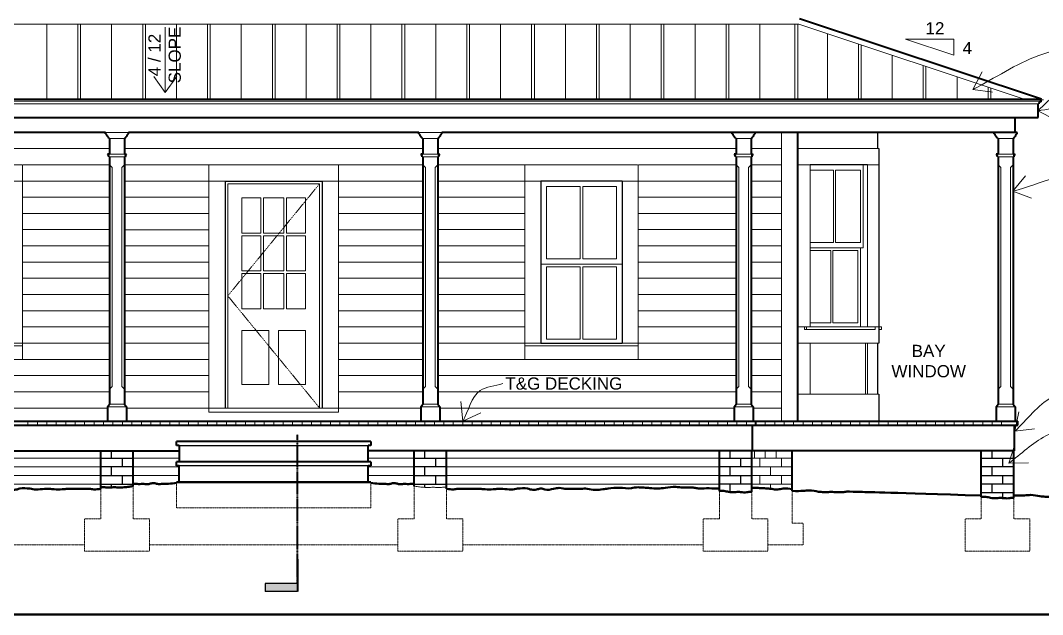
# Model space of a CAD drawing. Header units: inches. Extents: x -4969 to 16721, y 2489 to 24693.
# Drawn here: x 766.1 to 1144.6, y 5345.5 to 5565.4 of the extents above; entities that cross this region are included whole.
import ezdxf

# ---------------------------------------------------------------- set-up
doc = ezdxf.new("R2010")
doc.units = ezdxf.units.IN
doc.header["$MEASUREMENT"] = 0
doc.linetypes.add('CENTER', pattern=[2, 1.25, -0.25, 0.25, -0.25])
doc.linetypes.add('DASHED2', pattern=[0.375, 0.25, -0.125])
doc.layers.get('0').update_dxf_attribs({"lineweight": 5})
for name, color, linetype, lineweight in [('1', 1, 'Continuous', 9), ('2', 6, 'Continuous', 20), ('3', 3, 'Continuous', 30), ('4', 2, 'Continuous', 40), ('5', 4, 'Continuous', 50), ('A-DIMSx', 7, 'Continuous', 9), ('A-LINK', 7, 'Continuous', 40), ('A-TEXTx', 7, 'Continuous', 20)]:
    doc.layers.add(name, color=color, linetype=linetype, lineweight=lineweight)
doc.styles.get("Standard").update_dxf_attribs({"font": 'Arial.ttf'})
doc.dimstyles.get("Standard").update_dxf_attribs({"dimtxt": 3, "dimasz": 2, "dimexe": 0.03125, "dimexo": 0.0625, "dimgap": 0.03125, "dimtad": 0, "dimtoh": 1, "dimdec": 4, "dimlfac": 0.99985, "dimzin": 0, "dimdsep": 46, "dimlunit": 4, "dimtxsty": 'Standard', "dimblk": 'ARCHTICK', "dimblk1": 'ARCHTICK', "dimblk2": 'ARCHTICK', "dimcen": 0.09, "dimclrt": 256, "dimadec": 0, "dimazin": 0, "dimtfac": 1, "dimtdec": 4, "dimtofl": 0, "dimtmove": 0, "dimatfit": 3, "dimfxl": 1, "dimtolj": 1, "dimtzin": 0, "dimarcsym": 0})

# ---------------------------------------------------------------- blocks, each defined once
blk = doc.blocks.new('window elev 3060')
for p, q in [((767, 905.69), (767, 839.69)), ((808.74, 905.67), (767, 905.69)), ((809, 905.67), (809, 840.18)), ((775, 870.93), (775, 897.68)), ((787.5, 897.68), (775, 897.68)), ((787.5, 870.93), (787.5, 897.68)), ((801, 897.68), (788.5, 897.68)), ((788.5, 870.93), (788.5, 897.68)), ((801, 870.93), (801, 897.68)), ((775, 870.93), (787.5, 870.93)), ((788.5, 870.93), (801, 870.93)), ((803, 868.93), (773, 868.93)), ((775, 841.18), (775, 867.93)), ((787.5, 867.93), (775, 867.93)), ((787.5, 841.18), (787.5, 867.93)), ((788.5, 841.18), (788.5, 867.93)), ((801, 867.93), (788.5, 867.93)), ((801, 841.18), (801, 867.93)), ((775, 841.18), (787.5, 841.18)), ((788.5, 841.18), (801, 841.18)), ((809, 840.18), (809, 833.67)), ((767, 839.69), (767, 833.67)), ((767, 838.69), (809, 838.69)), ((809, 833.67), (767, 833.67))]:
    blk.add_line(p, q)
at = {"lineweight": 5, "ltscale": 0.1}
for p, q in [((773, 839.69), (767, 839.69)), ((803, 839.69), (809, 839.67))]:
    blk.add_line(p, q, dxfattribs=at)
at = {"layer": '1', "lineweight": 5, "ltscale": 0.1}
for p, q in [((773, 899.68), (767, 899.67)), ((803, 899.68), (809, 899.67))]:
    blk.add_line(p, q, dxfattribs=at)
at = {"layer": '3'}
for p, q in [((803, 899.68), (773, 899.68)), ((773, 899.68), (773, 839.69)), ((803, 899.68), (803, 839.69)), ((773, 839.69), (803, 839.69))]:
    blk.add_line(p, q, dxfattribs=at)
blk = doc.blocks.new('_ArchTick')
at = {"color": 0, "linetype": 'ByBlock', "lineweight": 0, "const_width": 0.15}
blk.add_lwpolyline([(-0.5, -0.5), (0.5, 0.5)], dxfattribs=at)
blk = doc.blocks.new('Section Tail 1a')
at = {"layer": 'A-LINK', "lineweight": 5, "ltscale": 0.1}
blk.add_hatch(color=152, dxfattribs=at).paths.add_polyline_path([(5.4248, 3.0938), (5.4248, 3.1563), (5.1748, 3.1563), (5.1748, 3.0938)])
at = {"layer": 'A-LINK', "color": 152, "linetype": 'Continuous', "lineweight": 30, "ltscale": 0.1}
for p, q in [((5.4248, 3.1563), (5.1748, 3.1563)), ((5.1748, 3.0938), (5.1748, 3.1563)), ((5.4248, 3.0938), (5.1748, 3.0938))]:
    blk.add_line(p, q, dxfattribs=at)
at = {"layer": 'A-LINK', "color": 152, "linetype": 'Continuous', "ltscale": 0.1}
blk.add_line((5.4248, 2.9063), (5.4248, 3.1563), dxfattribs=at)
blk = doc.blocks.new('Column 01 elev')
at = {"layer": '1', "ltscale": 0.25}
for p, q in [((2204.05, 5527.66), (2198.55, 5527.66)), ((2204.05, 5521.94), (2198.55, 5521.94)), ((2204.05, 5520.94), (2198.55, 5520.94)), ((2199.55, 5516.94), (2199.55, 5435.91)), ((2203.05, 5516.94), (2203.05, 5435.91)), ((2199.55, 5435.91), (2198.55, 5434.91)), ((2203.05, 5435.91), (2204.05, 5434.91)), ((2197.8, 5428.41), (2204.8, 5428.41)), ((2198.55, 5429.41), (2204.05, 5429.41))]:
    blk.add_line(p, q, dxfattribs=at)
at = {"layer": '1', "lineweight": 5, "ltscale": 0.25}
for p, q in [((2199.55, 5516.94), (2198.55, 5517.94)), ((2204.05, 5517.94), (2203.05, 5516.94))]:
    blk.add_line(p, q, dxfattribs=at)
at = {"layer": '3', "lineweight": 5, "ltscale": 0.1}
blk.add_line((2197.01, 5529.94), (2205.59, 5529.94), dxfattribs=at)
at = {"layer": '4'}
for p, q in [((2197.01, 5529.37), (2197.01, 5529.94)), ((2205.59, 5529.37), (2205.59, 5529.94)), ((2197.95, 5528.16), (2197.95, 5528.42)), ((2198.55, 5527.66), (2198.31, 5527.66)), ((2198.55, 5527.66), (2198.55, 5521.94)), ((2204.05, 5527.66), (2204.05, 5521.94)), ((2204.05, 5527.66), (2204.29, 5527.66)), ((2204.65, 5528.16), (2204.65, 5528.42)), ((2198.55, 5520.94), (2198.55, 5429.41)), ((2204.05, 5520.94), (2204.05, 5429.41)), ((2197.8, 5428.41), (2198.55, 5429.41)), ((2197.8, 5428.41), (2197.8, 5422.91)), ((2204.05, 5429.41), (2204.8, 5428.41)), ((2204.8, 5428.41), (2204.8, 5422.91))]:
    blk.add_line(p, q, dxfattribs=at)
at = {"layer": '4', "ltscale": 0.25}
for p, q in [((2198.55, 5521.94), (2197.8, 5521.94)), ((2204.05, 5521.94), (2204.8, 5521.94)), ((2198.3, 5520.94), (2198.55, 5520.94)), ((2204.3, 5520.94), (2204.05, 5520.94))]:
    blk.add_line(p, q, dxfattribs=at)
for centre, start, end in [((2198.41, 5521.93), 179.1702, 233.9599), ((2197.69, 5520.95), 359.1702, 53.9599), ((2204.91, 5520.95), 126.0401, 180.8298), ((2204.19, 5521.93), 306.0401, 0.8298)]:
    blk.add_arc(centre, 0.607, start, end, dxfattribs=at)
at = {"layer": '4'}
for points, knots in [([(2197.95, 5528.42), (2197.87, 5528.43), (2197.8, 5528.44), (2197.7, 5528.48), (2197.63, 5528.57), (2197.58, 5528.68), (2197.54, 5528.78), (2197.51, 5528.89), (2197.47, 5529), (2197.43, 5529.11), (2197.38, 5529.21), (2197.31, 5529.29), (2197.23, 5529.34), (2197.14, 5529.37), (2197.07, 5529.37), (2197.01, 5529.37)], [0.0155755, 0.0155755, 0.0155755, 0.0155755, 0.0913028, 0.1674337, 0.240804, 0.3221473, 0.4016041, 0.479934, 0.5587836, 0.63986, 0.7243935, 0.7885425, 0.8553172, 0.923465, 0.9867831, 0.9867831, 0.9867831, 0.9867831]), ([(2204.65, 5528.42), (2204.72, 5528.43), (2204.8, 5528.44), (2204.9, 5528.48), (2204.97, 5528.57), (2205.02, 5528.68), (2205.06, 5528.78), (2205.09, 5528.89), (2205.13, 5529), (2205.17, 5529.11), (2205.22, 5529.21), (2205.29, 5529.29), (2205.37, 5529.34), (2205.46, 5529.37), (2205.52, 5529.37), (2205.59, 5529.37)], [0.0155755, 0.0155755, 0.0155755, 0.0155755, 0.0913028, 0.1674337, 0.240804, 0.3221473, 0.4016041, 0.479934, 0.5587836, 0.63986, 0.7243935, 0.7885425, 0.8553172, 0.923465, 0.9867831, 0.9867831, 0.9867831, 0.9867831]), ([(2198.31, 5527.66), (2198.3, 5527.72), (2198.29, 5527.79), (2198.25, 5527.88), (2198.21, 5527.96), (2198.16, 5528.03), (2198.07, 5528.1), (2198, 5528.14), (2197.95, 5528.16)], [0.002479, 0.002479, 0.002479, 0.002479, 0.1892867, 0.3469333, 0.4813355, 0.6000559, 0.7825047, 0.9879342, 0.9879342, 0.9879342, 0.9879342]), ([(2204.29, 5527.66), (2204.3, 5527.72), (2204.31, 5527.79), (2204.35, 5527.88), (2204.39, 5527.96), (2204.44, 5528.03), (2204.53, 5528.1), (2204.6, 5528.14), (2204.65, 5528.16)], [0.002479, 0.002479, 0.002479, 0.002479, 0.1892867, 0.3469333, 0.4813355, 0.6000559, 0.7825047, 0.9879342, 0.9879342, 0.9879342, 0.9879342])]:
    blk.add_open_spline(points, degree=3, knots=knots, dxfattribs=at)

msp = doc.modelspace()

# ---------------------------------------------------------------- linework, layer by layer
msp.add_open_spline([(911.9138383, 5392.985623), (912.4766971, 5393.0329798), (913.4156132, 5392.6833998), (915.1202934, 5392.6478675), (916.5961445, 5392.5177494), (917.8238597, 5392.4489373), (918.9356256, 5392.7625182), (919.9228424, 5392.5113226), (920.9406452, 5392.4712307), (921.9660032, 5392.4638766), (922.9299971, 5392.7240674), (923.5548269, 5392.6612584), (923.9138383, 5392.6212904)], degree=3, knots=[0, 0, 0, 0, 1.6783925763, 3.483630322, 4.5769712725, 6.123192334, 7.1486998183, 7.9498657731, 9.1208240406, 10.2097191312, 11.0070223303, 12.0804037826, 12.0804037826, 12.0804037826, 12.0804037826])
at = {"layer": '1'}
for p, q in [((673.913839, 5534.4522897), (1142.9138383, 5534.4522897)), ((1053.9137864, 5517.9520197), (1083.9138383, 5517.9520197)), ((1058.5793145, 5511.9459593), (1053.9138374, 5511.9459593)), ((1079.7925179, 5511.9476749), (1083.9138383, 5511.9476749)), ((1067.1775874, 5509.9468171), (1058.5793145, 5509.9468171)), ((1067.1775874, 5483.1968171), (1067.1775874, 5509.9468171)), ((1077.1591891, 5509.9468171), (1067.9275874, 5509.9468171)), ((1067.9275874, 5483.1968171), (1067.9275874, 5509.9468171)), ((1077.1591891, 5483.1968171), (1077.1591891, 5509.9468171)), ((841.9143117, 5505.9312123), (835.9143117, 5505.9312123)), ((877.9133649, 5505.9312123), (883.9133649, 5505.9312123)), ((1058.5793145, 5483.1968171), (1067.1775874, 5483.1968171)), ((1066.1775874, 5480.1968171), (1058.5793145, 5480.1968171)), ((1066.1775874, 5453.4468171), (1066.1775874, 5480.1968171)), ((1076.1591891, 5480.1968171), (1066.9275874, 5480.1968171)), ((1066.9275874, 5453.4468171), (1066.9275874, 5480.1968171)), ((1067.9275874, 5483.1968171), (1077.1591891, 5483.1968171)), ((1076.1591891, 5453.4468171), (1076.1591891, 5480.1968171)), ((1058.5793145, 5453.4468171), (1066.1775874, 5453.4468171)), ((1066.9275874, 5453.4468171), (1076.1591891, 5453.4468171)), ((858.1638383, 5450.6816857), (848.1638383, 5450.6816857)), ((848.1638383, 5430.6816857), (848.1638383, 5450.6816857)), ((858.1638383, 5430.6816857), (858.1638383, 5450.6816857)), ((861.6638383, 5430.6816857), (861.6638383, 5450.6816857)), ((861.6638383, 5450.6816857), (871.6638383, 5450.6816857)), ((871.6638383, 5430.6816857), (871.6638383, 5450.6816857)), ((1056.4579941, 5451.9519804), (1053.9138373, 5451.9519826)), ((1058.5793145, 5451.9519785), (1056.4579941, 5451.9519804)), ((1056.4579941, 5451.9519804), (1056.4579941, 5450.9519826)), ((1056.4579941, 5450.9519826), (1082.6209451, 5450.9519826)), ((1057.1651009, 5451.9519798), (1057.1651009, 5450.951982)), ((1082.6209451, 5451.9519574), (1079.7925179, 5451.9519521)), ((1082.6209451, 5451.9519574), (1082.6209451, 5450.9519596)), ((1082.6209451, 5451.9519574), (1083.9138383, 5451.9519521)), ((1083.9138383, 5451.9519521), (1084.9138383, 5451.9519553)), ((1084.9138383, 5450.9519576), (1083.9138383, 5450.9519576)), ((1084.9138383, 5451.9519553), (1084.9138383, 5450.9519576)), ((1083.9138383, 5445.9416121), (1053.9138373, 5445.9416121)), ((1058.5793145, 5445.9416121), (1058.5793145, 5427.035623)), ((1079.0425179, 5445.9416121), (1079.0425179, 5427.035623)), ((1079.7925179, 5445.9416121), (1079.7925179, 5427.035623)), ((848.1638383, 5430.6816857), (858.1638383, 5430.6816857)), ((861.6638383, 5430.6816857), (871.6638383, 5430.6816857)), ((1083.9138383, 5427.035623), (1053.9138373, 5427.035623)), ((1053.9138383, 5415.535623), (1047.9138373, 5415.535623)), ((694.9138383, 5403.335623), (795.9138383, 5403.335623)), ((807.9138383, 5403.335623), (824.9138383, 5403.335623)), ((911.9138383, 5403.335623), (894.9138383, 5403.335623)), ((1024.9138383, 5403.335623), (923.9138383, 5403.335623)), ((694.9138383, 5400.135623), (795.9138383, 5400.135623)), ((694.9138383, 5396.935623), (795.9138383, 5396.935623)), ((807.9138383, 5400.135623), (824.9138383, 5400.135623)), ((807.9138383, 5396.935623), (824.9138383, 5396.935623)), ((911.9138383, 5400.135623), (894.9138383, 5400.135623)), ((911.9138383, 5396.935623), (894.9138383, 5396.935623)), ((1024.9138383, 5400.135623), (923.9138383, 5400.135623)), ((1024.9138383, 5396.935623), (923.9138383, 5396.935623)), ((694.9138383, 5393.735623), (795.9138383, 5393.735623)), ((1024.9138383, 5393.735623), (923.9138383, 5393.735623))]:
    msp.add_line(p, q, dxfattribs=at)
at = {"layer": '1', "linetype": 'DASHED2', "ltscale": 0.25}
for p, q in [((807.9138383, 5380.935623), (807.9138383, 5392.985623)), ((823.9138383, 5385.035623), (823.9138383, 5394.235623)), ((895.9138383, 5385.035623), (895.9138383, 5394.235623)), ((911.9138383, 5380.935623), (911.9138383, 5392.985623)), ((795.9138383, 5380.935623), (795.9138383, 5391.9973954)), ((923.9138383, 5380.935623), (923.9138383, 5391.9973954)), ((1024.9138383, 5380.935623), (1024.9138383, 5391.2221314)), ((1036.9138383, 5380.935623), (1036.9138383, 5390.8577988)), ((1051.9138383, 5379.335623), (1051.9138383, 5391.2561789)), ((1121.913839, 5380.935623), (1121.913839, 5389.0208203)), ((1133.913839, 5380.935623), (1133.913839, 5388.6564877)), ((895.9138383, 5385.035623), (823.9138383, 5385.035623)), ((789.9138383, 5368.935623), (789.9138383, 5380.935623)), ((795.9138383, 5380.935623), (789.9138383, 5380.935623)), ((813.9138383, 5380.935623), (807.9138383, 5380.935623)), ((813.9138383, 5380.935623), (813.9138383, 5368.935623)), ((905.9138383, 5368.935623), (905.9138383, 5380.935623)), ((911.9138383, 5380.935623), (905.9138383, 5380.935623)), ((929.9138383, 5380.935623), (923.9138383, 5380.935623)), ((929.9138383, 5380.935623), (929.9138383, 5368.935623)), ((1018.9138383, 5368.935623), (1018.9138383, 5380.935623)), ((1024.9138383, 5380.935623), (1018.9138383, 5380.935623)), ((1042.9138383, 5380.935623), (1036.9138383, 5380.935623)), ((1042.9138383, 5380.935623), (1042.9138383, 5368.935623)), ((1051.9138383, 5379.335623), (1055.9138383, 5379.335623)), ((1055.9138383, 5371.335623), (1055.9138383, 5379.335623)), ((1121.913839, 5380.935623), (1115.913839, 5380.935623)), ((1115.913839, 5368.935623), (1115.913839, 5380.935623)), ((1139.913839, 5380.935623), (1133.913839, 5380.935623)), ((1139.913839, 5380.935623), (1139.913839, 5368.935623)), ((700.9138383, 5371.335623), (789.9138383, 5371.335623)), ((905.9138383, 5371.335623), (813.9138383, 5371.335623)), ((929.9138383, 5371.335623), (1018.9138383, 5371.335623)), ((1042.9138383, 5371.335623), (1055.9138383, 5371.335623)), ((789.9138383, 5368.935623), (813.9138383, 5368.935623)), ((905.9138383, 5368.935623), (929.9138383, 5368.935623)), ((1018.9138383, 5368.935623), (1042.9138383, 5368.935623)), ((1115.913839, 5368.935623), (1139.913839, 5368.935623))]:
    msp.add_line(p, q, dxfattribs=at)
msp.add_lwpolyline([(876.9133649, 5504.9312123), (842.9143117, 5463.4364122), (876.9133649, 5421.9416121)], dxfattribs=at)
at = {"layer": '2'}
for p, q in [((762.5321811, 5563.9416121), (1054.2954962, 5563.9416121)), ((775.9138603, 5563.9416121), (775.9138603, 5536.1243628)), ((787.4138603, 5536.2022897), (787.4138603, 5563.9416121)), ((788.4138603, 5536.2022897), (788.4138603, 5563.9416121)), ((799.9138603, 5563.9416121), (799.9138603, 5536.1243628)), ((811.4138603, 5536.2022897), (811.4138603, 5563.9416121)), ((812.4138603, 5536.2022897), (812.4138603, 5563.9416121)), ((823.9138603, 5563.9416121), (823.9138603, 5536.1243628)), ((835.4138603, 5536.2022897), (835.4138603, 5563.9416121)), ((836.4138603, 5536.2022897), (836.4138603, 5563.9416121)), ((847.9138603, 5563.9416121), (847.9138603, 5536.1243628)), ((859.4138603, 5536.2022897), (859.4138603, 5563.9416121)), ((860.4138603, 5536.2022897), (860.4138603, 5563.9416121)), ((871.9138603, 5563.9416121), (871.9138603, 5536.1243628)), ((883.4138603, 5536.2022897), (883.4138603, 5563.9416121)), ((884.4138603, 5536.2022897), (884.4138603, 5563.9416121)), ((895.9138603, 5563.9416121), (895.9138603, 5536.1243628)), ((907.4138603, 5536.2022897), (907.4138603, 5563.9416121)), ((908.4138603, 5536.2022897), (908.4138603, 5563.9416121)), ((919.9138603, 5563.9416121), (919.9138603, 5536.1243628)), ((931.4138603, 5563.9416121), (931.4138603, 5536.1243628)), ((932.4138603, 5536.1243628), (932.4138603, 5563.9416121)), ((943.9138603, 5563.9416121), (943.9138603, 5536.1243628)), ((955.4138603, 5563.9416121), (955.4138603, 5536.1243628)), ((956.4138603, 5536.1243628), (956.4138603, 5563.9416121)), ((967.9138603, 5563.9416121), (967.9138603, 5536.1243628)), ((979.4138603, 5563.9416121), (979.4138603, 5536.1243628)), ((980.4138603, 5536.1243628), (980.4138603, 5563.9416121)), ((991.9138603, 5563.9416121), (991.9138603, 5536.1243628)), ((1003.4138603, 5563.9416121), (1003.4138603, 5536.1243628)), ((1004.4138603, 5536.1243628), (1004.4138603, 5563.9416121)), ((1015.9138603, 5563.9416121), (1015.9138603, 5536.1243628)), ((1027.4138603, 5563.9416121), (1027.4138603, 5536.1243628)), ((1028.4138603, 5536.1243628), (1028.4138603, 5563.9416121)), ((1039.9138603, 5563.9416121), (1039.9138603, 5536.1243628)), ((1052.9138375, 5536.1243628), (1052.9138375, 5563.9416121)), ((1053.9138375, 5536.1243628), (1053.9138375, 5563.9416121)), ((1137.8175682, 5536.2022897), (1054.2954962, 5563.9416121)), ((1064.913861, 5560.4150444), (1064.913861, 5536.1243628)), ((1076.413861, 5536.2022897), (1076.413861, 5556.5956682)), ((1077.413861, 5536.2022897), (1077.413861, 5556.2635486)), ((1088.913861, 5552.4441724), (1088.913861, 5536.1243628)), ((1100.413861, 5536.2022897), (1100.413861, 5548.6247963)), ((1101.413861, 5536.2022897), (1101.413861, 5548.2926766)), ((1112.913861, 5544.4733005), (1112.913861, 5536.1243628)), ((1124.413861, 5536.2022897), (1124.413861, 5540.6539244)), ((1125.413861, 5536.2022897), (1125.413861, 5540.3218047)), ((672.913839, 5535.4522897), (1143.9138383, 5535.4522897)), ((1144.9138382, 5535.9416121), (1144.0763519, 5535.9416121)), ((1047.9138373, 5417.035623), (1047.9138375, 5523.9416121)), ((799.1638383, 5517.9312045), (688.6638383, 5517.9312045)), ((804.6638383, 5517.9312045), (915.1638383, 5517.9312045)), ((1031.1638383, 5517.9207968), (920.6638383, 5517.9207968)), ((1001.9138383, 5517.9312045), (1001.9138383, 5517.9416121)), ((1047.9137653, 5517.9312045), (1036.6638383, 5517.9312045)), ((766.8747223, 5511.9416121), (799.1638383, 5511.9416121)), ((804.6638383, 5511.9312045), (835.9143117, 5511.9312123)), ((804.6638383, 5511.9312045), (835.9143117, 5511.9312123)), ((835.9143117, 5511.9312123), (883.9133649, 5511.9312123)), ((835.9143117, 5511.9312123), (835.9143117, 5420.4416121)), ((883.9133649, 5511.9312123), (883.9133649, 5420.4416121)), ((883.9133649, 5511.9312045), (915.1638383, 5511.9312123)), ((883.9133649, 5511.9312045), (915.1638383, 5511.9312123)), ((952.9529542, 5511.9416121), (920.6638383, 5511.9416121)), ((1031.1638383, 5511.9416121), (994.9529456, 5511.9416121)), ((1036.6638383, 5511.9312045), (1047.9137653, 5511.9312045)), ((1058.5793145, 5511.9459593), (1058.5793145, 5451.9519785)), ((1078.1591891, 5481.1968171), (1078.1591891, 5511.9470621)), ((1079.7925179, 5511.9476749), (1079.7925179, 5451.9519521)), ((766.8747223, 5505.9416121), (799.1638383, 5505.9416121)), ((804.6638383, 5505.9312045), (835.9143117, 5505.9312123)), ((842.9143117, 5504.9312123), (876.9133649, 5504.9312123)), ((842.9143117, 5504.9312123), (842.9143117, 5421.9416121)), ((876.9133649, 5504.9312123), (876.9133649, 5421.9416121)), ((883.9133649, 5505.9312045), (915.1638383, 5505.9312123)), ((952.9529542, 5505.9416121), (920.6638383, 5505.9416121)), ((1031.1638383, 5505.9416121), (994.9529456, 5505.9416121)), ((1036.6638383, 5505.9416121), (1047.9137653, 5505.9416121)), ((766.8747223, 5499.9416121), (799.1638383, 5499.9416121)), ((804.6638383, 5499.9312045), (835.9143117, 5499.9312123)), ((848.1638383, 5499.6816857), (855.1638383, 5499.6816857)), ((848.1638383, 5499.6816857), (848.1638383, 5486.6816857)), ((855.1638383, 5499.6816857), (855.1638383, 5486.6816857)), ((856.1638383, 5499.6816857), (856.1638383, 5486.6816857)), ((856.1638383, 5499.6816857), (863.6638383, 5499.6816857)), ((863.6638383, 5499.6816857), (863.6638383, 5486.6816857)), ((864.6638383, 5499.6816857), (871.6638383, 5499.6816857)), ((864.6638383, 5499.6816857), (864.6638383, 5486.6816857)), ((871.6638383, 5499.6816857), (871.6638383, 5486.6816857)), ((883.9133649, 5499.9312045), (915.1638383, 5499.9312123)), ((952.9529542, 5499.9416121), (920.6638383, 5499.9416121)), ((1031.1638383, 5499.9312044), (994.9529409, 5499.9312044)), ((1036.6638383, 5499.9312045), (1047.9137653, 5499.9312045)), ((766.8747223, 5493.9416121), (799.1638383, 5493.9416121)), ((804.6638383, 5493.9312045), (835.9143117, 5493.9312123)), ((883.9133649, 5493.9312045), (915.1638383, 5493.9312123)), ((952.9529542, 5493.9416121), (920.6638383, 5493.9416121)), ((1031.1638383, 5493.9416121), (994.9529363, 5493.9416121)), ((1036.6638383, 5493.9416121), (1047.9137653, 5493.9416121)), ((766.8747223, 5487.9416121), (799.1638383, 5487.9416121)), ((804.6638383, 5487.9312045), (835.9143117, 5487.9312123)), ((883.9133649, 5487.9312045), (915.1638383, 5487.9312123)), ((952.9529542, 5487.9416121), (920.6638383, 5487.9416121)), ((1031.1638383, 5487.9416121), (994.9529317, 5487.9416121)), ((1036.6638383, 5487.9416121), (1047.9137653, 5487.9416121)), ((848.1638383, 5486.6816857), (855.1638383, 5486.6816857)), ((848.1638383, 5485.6816857), (855.1638383, 5485.6816857)), ((848.1638383, 5485.6816857), (848.1638383, 5472.6816857)), ((855.1638383, 5485.6816857), (855.1638383, 5472.6816857)), ((856.1638383, 5486.6816857), (863.6638383, 5486.6816857)), ((856.1638383, 5485.6816857), (863.6638383, 5485.6816857)), ((856.1638383, 5485.6816857), (856.1638383, 5472.6816857)), ((863.6638383, 5485.6816857), (863.6638383, 5472.6816857)), ((864.6638383, 5486.6816857), (871.6638383, 5486.6816857)), ((864.6638383, 5485.6816857), (871.6638383, 5485.6816857)), ((864.6638383, 5485.6816857), (864.6638383, 5472.6816857)), ((871.6638383, 5485.6816857), (871.6638383, 5472.6816857)), ((766.8747223, 5481.9416121), (799.1638383, 5481.9416121)), ((804.6638458, 5481.9312045), (835.9143192, 5481.9312123)), ((883.9133724, 5481.9312045), (915.1638458, 5481.9312123)), ((952.9529542, 5481.9416121), (920.6638383, 5481.9416121)), ((1031.1638383, 5481.9416121), (994.952927, 5481.9416121)), ((1036.6638383, 5481.9416121), (1047.9137653, 5481.9416121)), ((1078.1591891, 5481.1968171), (1058.5793145, 5481.1968171)), ((1077.1591891, 5451.9519622), (1077.1591891, 5481.1968171)), ((766.8747223, 5475.9416121), (799.1638383, 5475.9416121)), ((804.6638383, 5475.9312045), (835.9143117, 5475.9312123)), ((848.1638383, 5472.6816857), (855.1638383, 5472.6816857)), ((856.1638383, 5472.6816857), (863.6638383, 5472.6816857)), ((864.6638383, 5472.6816857), (871.6638383, 5472.6816857)), ((883.9133649, 5475.9312045), (915.1638383, 5475.9312123)), ((952.9529542, 5475.9416121), (920.6638383, 5475.9416121)), ((1031.1638383, 5475.9312044), (994.9529224, 5475.9312044)), ((1036.6638383, 5475.9312045), (1047.9137653, 5475.9312045)), ((766.8747223, 5469.9416121), (799.1638383, 5469.9416121)), ((804.6638383, 5469.9312045), (835.9143117, 5469.9312123)), ((848.1638383, 5471.6816857), (855.1638383, 5471.6816857)), ((848.1638383, 5471.6816857), (848.1638383, 5458.6816857)), ((855.1638383, 5471.6816857), (855.1638383, 5458.6816857)), ((856.1638383, 5471.6816857), (863.6638383, 5471.6816857)), ((856.1638383, 5471.6816857), (856.1638383, 5458.6816857)), ((863.6638383, 5471.6816857), (863.6638383, 5458.6816857)), ((864.6638383, 5471.6816857), (871.6638383, 5471.6816857)), ((864.6638383, 5471.6816857), (864.6638383, 5458.6816857)), ((871.6638383, 5471.6816857), (871.6638383, 5458.6816857)), ((883.9133649, 5469.9312045), (915.1638383, 5469.9312123)), ((952.9529542, 5469.9416121), (920.6638383, 5469.9416121)), ((1031.1638383, 5469.9312044), (994.9529177, 5469.9312044)), ((1036.6638383, 5469.9312045), (1047.9137653, 5469.9312045)), ((766.8747223, 5463.9416121), (799.1638383, 5463.9416121)), ((804.6638383, 5463.9312045), (835.9143117, 5463.9312123)), ((883.9133649, 5463.9312045), (915.1638383, 5463.9312123)), ((952.9529542, 5463.9416121), (920.6638383, 5463.9416121)), ((1031.1638383, 5463.9312044), (994.9529131, 5463.9312044)), ((1036.6638383, 5463.9312045), (1047.9137653, 5463.9312045)), ((766.8747223, 5457.9416121), (799.1638383, 5457.9416121)), ((804.6638383, 5457.9312045), (835.9143117, 5457.9312123)), ((848.1638383, 5458.6816857), (855.1638383, 5458.6816857)), ((856.1638383, 5458.6816857), (863.6638383, 5458.6816857)), ((864.6638383, 5458.6816857), (871.6638383, 5458.6816857)), ((883.9133649, 5457.9312045), (915.1638383, 5457.9312123)), ((952.9529542, 5457.9416121), (920.6638383, 5457.9416121)), ((1031.1638383, 5457.9416121), (994.9529085, 5457.9416121)), ((1036.6638383, 5457.9416121), (1047.9137653, 5457.9416121)), ((766.8747223, 5451.9416121), (799.1638383, 5451.9416121)), ((804.6638383, 5451.9312045), (835.9143117, 5451.9312123)), ((883.9133649, 5451.9312045), (915.1638383, 5451.9312123)), ((952.9529542, 5451.9416121), (920.6638383, 5451.9416121)), ((1031.1638383, 5451.9416121), (994.9529038, 5451.9416121)), ((1036.6638383, 5451.9416121), (1047.9137653, 5451.9416121)), ((1058.5793145, 5451.9519785), (1079.7925179, 5451.9519521)), ((766.8747223, 5445.9416121), (799.1638383, 5445.9416121)), ((804.6638548, 5445.9312045), (835.9143282, 5445.9312123)), ((883.9133814, 5445.9312045), (915.1638548, 5445.9312123)), ((952.9529542, 5445.9416121), (920.6638383, 5445.9416121)), ((1031.1638383, 5445.9312044), (994.9528992, 5445.9312044)), ((1036.6638383, 5445.9312045), (1047.9137653, 5445.9312045)), ((766.8747223, 5439.9416121), (799.1638383, 5439.9416121)), ((804.6638563, 5439.9312045), (835.9143297, 5439.9312123)), ((883.9133829, 5439.9312045), (915.1638563, 5439.9312123)), ((952.9529542, 5439.9416121), (920.6638383, 5439.9416121)), ((1031.1638383, 5439.9312135), (994.9528946, 5439.9312135)), ((1036.6638383, 5439.9312135), (1047.9137653, 5439.9312135)), ((688.6638383, 5433.9416121), (799.1638383, 5433.9416121)), ((804.6638578, 5433.9312045), (835.9143312, 5433.9312123)), ((883.9133844, 5433.9312045), (915.1638578, 5433.9312123)), ((1031.1638383, 5433.9416121), (920.6638383, 5433.9416121)), ((1024.6633649, 5433.9416121), (1024.6633649, 5433.9468159)), ((1047.9137653, 5433.9416121), (1036.6638383, 5433.9416121)), ((688.6638383, 5427.9416121), (799.1638383, 5427.9416121)), ((804.6638578, 5427.9312045), (835.9143312, 5427.9312123)), ((883.9133844, 5427.9312045), (915.1638578, 5427.9312123)), ((1031.1638383, 5427.9416121), (920.6638383, 5427.9416121)), ((1036.6638383, 5427.9312045), (1047.9137653, 5427.9312045)), ((798.4138382, 5421.9416121), (689.4138384, 5421.9416121)), ((835.9143117, 5421.9416121), (805.4138382, 5421.9416121)), ((842.9143117, 5421.9416121), (835.9143117, 5421.9416121)), ((835.9143117, 5420.4416121), (883.9133649, 5420.4416121)), ((842.9143117, 5421.9416121), (876.9133649, 5421.9416121)), ((876.9133649, 5421.9416121), (883.9133649, 5421.9416121)), ((914.4138382, 5421.9416121), (883.9133649, 5421.9416121)), ((921.4138382, 5421.9416121), (1030.4138375, 5421.9416121)), ((1024.6633649, 5421.9312045), (1024.6633649, 5421.9416121)), ((1047.9137653, 5421.9416121), (1037.4138375, 5421.9416121)), ((768.9138383, 5415.535623), (768.9138383, 5417.035623)), ((772.4138383, 5415.535623), (772.4138383, 5417.035623)), ((775.9138383, 5415.535623), (775.9138383, 5417.035623)), ((779.4138383, 5415.535623), (779.4138383, 5417.035623)), ((782.9138383, 5415.535623), (782.9138383, 5417.035623)), ((786.4138383, 5415.535623), (786.4138383, 5417.035623)), ((789.9138383, 5415.535623), (789.9138383, 5417.035623)), ((793.4138383, 5415.535623), (793.4138383, 5417.035623)), ((796.9138383, 5415.535623), (796.9138383, 5417.035623)), ((800.4138383, 5415.535623), (800.4138383, 5417.035623)), ((803.9138383, 5415.535623), (803.9138383, 5417.035623)), ((807.4138383, 5415.535623), (807.4138383, 5417.035623)), ((810.9138383, 5415.535623), (810.9138383, 5417.035623)), ((814.4138383, 5415.535623), (814.4138383, 5417.035623)), ((817.9138383, 5415.535623), (817.9138383, 5417.035623)), ((821.4138383, 5415.535623), (821.4138383, 5417.035623)), ((824.9138383, 5415.535623), (824.9138383, 5417.035623)), ((828.4138383, 5415.535623), (828.4138383, 5417.035623)), ((831.9138383, 5415.535623), (831.9138383, 5417.035623)), ((835.4138383, 5415.535623), (835.4138383, 5417.035623)), ((838.9138383, 5415.535623), (838.9138383, 5417.035623)), ((842.4138383, 5415.535623), (842.4138383, 5417.035623)), ((845.9138383, 5415.535623), (845.9138383, 5417.035623)), ((849.4138383, 5415.535623), (849.4138383, 5417.035623)), ((852.9138383, 5415.535623), (852.9138383, 5417.035623)), ((856.4138383, 5415.535623), (856.4138383, 5417.035623)), ((859.9138383, 5415.535623), (859.9138383, 5417.035623)), ((863.4138383, 5415.535623), (863.4138383, 5417.035623)), ((866.9138383, 5415.535623), (866.9138383, 5417.035623)), ((870.4138383, 5415.535623), (870.4138383, 5417.035623)), ((873.9138383, 5415.535623), (873.9138383, 5417.035623)), ((877.4138383, 5415.535623), (877.4138383, 5417.035623)), ((880.9138383, 5415.535623), (880.9138383, 5417.035623)), ((884.4138383, 5415.535623), (884.4138383, 5417.035623)), ((887.9138383, 5415.535623), (887.9138383, 5417.035623)), ((891.4138383, 5415.535623), (891.4138383, 5417.035623)), ((894.9138383, 5415.535623), (894.9138383, 5417.035623)), ((898.4138383, 5415.535623), (898.4138383, 5417.035623)), ((901.9138383, 5415.535623), (901.9138383, 5417.035623)), ((905.4138383, 5415.535623), (905.4138383, 5417.035623)), ((908.9138383, 5415.535623), (908.9138383, 5417.035623)), ((912.4138383, 5415.535623), (912.4138383, 5417.035623)), ((915.9138383, 5415.535623), (915.9138383, 5417.035623)), ((919.4138383, 5415.535623), (919.4138383, 5417.035623)), ((922.9138383, 5415.535623), (922.9138383, 5417.035623)), ((926.4138383, 5415.535623), (926.4138383, 5417.035623)), ((929.9138383, 5415.535623), (929.9138383, 5417.035623)), ((933.4138383, 5415.535623), (933.4138383, 5417.035623)), ((936.9138383, 5415.535623), (936.9138383, 5417.035623)), ((940.4138383, 5415.535623), (940.4138383, 5417.035623)), ((943.9138383, 5415.535623), (943.9138383, 5417.035623)), ((947.4138383, 5415.535623), (947.4138383, 5417.035623)), ((950.9138383, 5415.535623), (950.9138383, 5417.035623)), ((954.4138383, 5415.535623), (954.4138383, 5417.035623)), ((957.9138383, 5415.535623), (957.9138383, 5417.035623)), ((961.4138383, 5415.535623), (961.4138383, 5417.035623)), ((964.9138383, 5415.535623), (964.9138383, 5417.035623)), ((968.4138383, 5415.535623), (968.4138383, 5417.035623)), ((971.9138383, 5415.535623), (971.9138383, 5417.035623)), ((975.4138383, 5415.535623), (975.4138383, 5417.035623)), ((978.9138383, 5415.535623), (978.9138383, 5417.035623)), ((982.4138383, 5415.535623), (982.4138383, 5417.035623)), ((985.9138383, 5415.535623), (985.9138383, 5417.035623)), ((989.4138383, 5415.535623), (989.4138383, 5417.035623)), ((992.9138383, 5415.535623), (992.9138383, 5417.035623)), ((996.4138383, 5415.535623), (996.4138383, 5417.035623)), ((999.9138383, 5415.535623), (999.9138383, 5417.035623)), ((1003.4138383, 5415.535623), (1003.4138383, 5417.035623)), ((1006.9138383, 5415.535623), (1006.9138383, 5417.035623)), ((1010.4138383, 5415.535623), (1010.4138383, 5417.035623)), ((1013.9138383, 5415.535623), (1013.9138383, 5417.035623)), ((1017.4138383, 5415.535623), (1017.4138383, 5417.035623)), ((1020.9138383, 5415.535623), (1020.9138383, 5417.035623)), ((1024.4138383, 5415.535623), (1024.4138383, 5417.035623)), ((1027.9138383, 5415.535623), (1027.9138383, 5417.035623)), ((1031.4138383, 5415.535623), (1031.4138383, 5417.035623)), ((1034.9138383, 5415.535623), (1034.9138383, 5417.035623)), ((1038.4138383, 5415.535623), (1038.4138383, 5417.035623)), ((1041.9138383, 5415.535623), (1041.9138383, 5417.035623)), ((1045.4138383, 5415.535623), (1045.4138383, 5417.035623)), ((1048.9138383, 5415.535623), (1048.9138383, 5417.035623)), ((1052.4138383, 5415.535623), (1052.4138383, 5417.035623)), ((1055.9138383, 5415.535623), (1055.9138383, 5417.035623)), ((1059.4138383, 5415.535623), (1059.4138383, 5417.035623)), ((1062.9138383, 5415.535623), (1062.9138383, 5417.035623)), ((1066.4138383, 5415.535623), (1066.4138383, 5417.035623)), ((1069.9138383, 5415.535623), (1069.9138383, 5417.035623)), ((1073.4138383, 5415.535623), (1073.4138383, 5417.035623)), ((1076.9138383, 5415.535623), (1076.9138383, 5417.035623)), ((1080.4138383, 5415.535623), (1080.4138383, 5417.035623)), ((1083.9138383, 5415.535623), (1083.9138383, 5417.035623)), ((1087.4138383, 5415.535623), (1087.4138383, 5417.035623)), ((1090.9138383, 5415.535623), (1090.9138383, 5417.035623)), ((1094.4138383, 5415.535623), (1094.4138383, 5417.035623)), ((1097.9138383, 5415.535623), (1097.9138383, 5417.035623)), ((1101.4138383, 5415.535623), (1101.4138383, 5417.035623)), ((1104.9138383, 5415.535623), (1104.9138383, 5417.035623)), ((1108.4138383, 5415.535623), (1108.4138383, 5417.035623)), ((1111.9138383, 5415.535623), (1111.9138383, 5417.035623)), ((1115.4138383, 5415.535623), (1115.4138383, 5417.035623)), ((1118.9138383, 5415.535623), (1118.9138383, 5417.035623)), ((1122.4138383, 5415.535623), (1122.4138383, 5417.035623)), ((1125.9138383, 5415.535623), (1125.9138383, 5417.035623)), ((1129.4138383, 5415.535623), (1129.4138383, 5417.035623)), ((1037.9138383, 5403.335623), (1037.9138383, 5406.035623)), ((1041.9138383, 5403.335623), (1041.9138383, 5406.035623)), ((1045.9138383, 5403.335623), (1045.9138383, 5406.035623)), ((1036.9138383, 5403.335623), (1051.9138383, 5403.335623)), ((1039.9138383, 5400.135623), (1039.9138383, 5403.335623)), ((1047.9138383, 5400.135623), (1047.9138383, 5403.335623)), ((1051.9138383, 5400.135623), (1036.9138383, 5400.135623)), ((1036.9138383, 5396.935623), (1051.9138383, 5396.935623)), ((1039.9138383, 5393.735623), (1039.9138383, 5396.935623)), ((1043.9138383, 5396.935623), (1043.9138383, 5400.135623)), ((1047.9138383, 5396.935623), (1047.9138383, 5393.735623)), ((1051.9138383, 5393.735623), (1036.9138383, 5393.735623)), ((1043.9138383, 5392.0508205), (1043.9138383, 5393.735623))]:
    msp.add_line(p, q, dxfattribs=at)
at = {"layer": '3'}
for p, q in [((1083.4138383, 5523.9416121), (1083.4138383, 5517.9520197)), ((1083.9138383, 5517.9520197), (1083.9138383, 5451.9519521)), ((1079.7925179, 5511.9471545), (1058.5793145, 5511.9459554)), ((841.9143117, 5505.9312123), (841.9143117, 5421.9416121)), ((841.9143117, 5505.9312123), (877.9133649, 5505.9312123)), ((877.9133649, 5505.9312123), (877.9133649, 5421.9416121)), ((1083.9138383, 5451.9519521), (1083.9138383, 5445.9416121)), ((1083.4138383, 5445.9416121), (1083.4138383, 5427.035623)), ((1083.9138383, 5427.035623), (1083.9138383, 5417.035623)), ((799.9138383, 5403.335623), (799.9138383, 5406.035623)), ((915.9138383, 5403.335623), (915.9138383, 5406.035623)), ((1028.9138383, 5403.335623), (1028.9138383, 5406.035623)), ((1053.9138383, 5406.035623), (1037.163836, 5406.035623)), ((1125.913839, 5403.335623), (1125.913839, 5406.035623)), ((795.9138383, 5403.335623), (807.9138383, 5403.335623)), ((803.9138383, 5400.135623), (803.9138383, 5403.335623)), ((911.9138383, 5403.335623), (923.9138383, 5403.335623)), ((919.9138383, 5400.135623), (919.9138383, 5403.335623)), ((1024.9138383, 5403.335623), (1036.9138383, 5403.335623)), ((1032.9138383, 5400.135623), (1032.9138383, 5403.335623)), ((1121.913839, 5403.335623), (1133.913839, 5403.335623)), ((1129.913839, 5400.135623), (1129.913839, 5403.335623)), ((807.9138383, 5400.135623), (795.9138383, 5400.135623)), ((795.9138383, 5396.935623), (807.9138383, 5396.935623)), ((799.9138383, 5396.935623), (799.9138383, 5400.135623)), ((803.9138383, 5393.735623), (803.9138383, 5396.935623)), ((923.9138383, 5400.135623), (911.9138383, 5400.135623)), ((911.9138383, 5396.935623), (923.9138383, 5396.935623)), ((915.9138383, 5396.935623), (915.9138383, 5400.135623)), ((919.9138383, 5393.735623), (919.9138383, 5396.935623)), ((1036.9138383, 5400.135623), (1024.9138383, 5400.135623)), ((1024.9138383, 5396.935623), (1036.9138383, 5396.935623)), ((1028.9138383, 5396.935623), (1028.9138383, 5400.135623)), ((1032.9138383, 5393.735623), (1032.9138383, 5396.935623)), ((1133.913839, 5400.135623), (1121.913839, 5400.135623)), ((1121.913839, 5396.935623), (1133.913839, 5396.935623)), ((1125.913839, 5396.935623), (1125.913839, 5400.135623)), ((1129.913839, 5393.735623), (1129.913839, 5396.935623)), ((795.9138383, 5393.735623), (807.9138383, 5393.735623)), ((799.9138383, 5392.5480417), (799.9138383, 5393.735623)), ((911.9138383, 5393.735623), (923.9138383, 5393.735623)), ((915.9138383, 5392.5773703), (915.9138383, 5393.735623)), ((1036.9138383, 5393.735623), (1024.9138383, 5393.735623)), ((1028.9138383, 5390.8187861), (1028.9138383, 5393.735623)), ((1133.913839, 5393.735623), (1121.913839, 5393.735623)), ((1125.913839, 5390.8187861), (1125.913839, 5393.735623)), ((1133.913839, 5390.535623), (1121.913839, 5390.535623)), ((1129.913839, 5388.583239), (1129.913839, 5390.535623))]:
    msp.add_line(p, q, dxfattribs=at)
at = {"layer": '3', "ltscale": 0.1}
for p, q in [((824.9138383, 5408.035623), (894.9138383, 5408.035623)), ((894.9138383, 5400.535623), (824.9138383, 5400.535623))]:
    msp.add_line(p, q, dxfattribs=at)
at = {"layer": '4'}
for p, q in [((1144.162928, 5536.2022897), (1054.6189302, 5565.9416121)), ((672.6647493, 5536.2022897), (1144.162928, 5536.2022897)), ((1142.9138383, 5529.4522897), (1142.9138383, 5534.4522897)), ((1143.1638383, 5534.4522897), (1142.9138383, 5534.4522897)), ((1143.9138383, 5535.4522897), (1144.162928, 5536.2022897)), ((1143.9138383, 5535.4522897), (1143.9138383, 5535.2022897)), ((682.413839, 5529.4522897), (1134.4138383, 5529.4522897)), ((1134.4138383, 5529.4522897), (1142.9138383, 5529.4522897)), ((1134.4138383, 5523.9416121), (1134.4138383, 5529.4522897)), ((797.6236287, 5523.9416121), (690.2040478, 5523.9416121)), ((913.6236287, 5523.9416121), (806.2040478, 5523.9416121)), ((1134.4138383, 5523.9416121), (922.2040478, 5523.9416121)), ((1053.9138373, 5417.035623), (1053.9138375, 5523.9416121)), ((1135.204048, 5523.9416121), (1134.4138383, 5523.9416121)), ((681.4138383, 5417.035623), (1135.413839, 5417.035623)), ((681.4138383, 5415.535623), (1135.413839, 5415.535623)), ((1037.163836, 5406.035623), (1037.163836, 5415.535623)), ((1038.4138383, 5415.535623), (1038.4138383, 5417.035623)), ((1134.1638368, 5406.035623), (1134.1638368, 5415.535623)), ((1135.413839, 5415.535623), (1135.413839, 5417.035623)), ((823.9138383, 5408.035623), (823.9138383, 5409.535623)), ((895.9138383, 5409.535623), (823.9138383, 5409.535623)), ((824.9138383, 5408.035623), (823.9138383, 5408.035623)), ((824.9138383, 5408.035623), (824.9138383, 5402.035623)), ((895.9138383, 5408.035623), (894.9138383, 5408.035623)), ((894.9138383, 5402.035623), (894.9138383, 5408.035623)), ((895.9138383, 5409.535623), (895.9138383, 5408.035623)), ((682.163839, 5406.035623), (824.9138383, 5406.035623)), ((795.9138383, 5391.9973954), (795.9138383, 5406.035623)), ((807.9138383, 5392.985623), (807.9138383, 5406.035623)), ((1134.1638368, 5406.035623), (894.9138383, 5406.035623)), ((911.9138383, 5392.985623), (911.9138383, 5406.035623)), ((923.9138383, 5392.0246828), (923.9138383, 5406.035623)), ((1024.9138383, 5391.2221314), (1024.9138383, 5406.035623)), ((1036.9138383, 5390.8577988), (1036.9138383, 5406.035623)), ((1051.9138383, 5391.2561789), (1051.9138383, 5406.035623)), ((1121.913839, 5389.0208203), (1121.913839, 5406.035623)), ((1133.913839, 5388.7056346), (1133.913839, 5406.035623)), ((823.9138383, 5400.535623), (823.9138383, 5402.035623)), ((895.9138383, 5402.035623), (823.9138383, 5402.035623)), ((824.9138383, 5400.535623), (823.9138383, 5400.535623)), ((824.9138383, 5394.535623), (824.9138383, 5400.535623)), ((895.9138383, 5400.535623), (894.9138383, 5400.535623)), ((894.9138383, 5394.535623), (894.9138383, 5400.535623)), ((895.9138383, 5402.035623), (895.9138383, 5400.535623))]:
    msp.add_line(p, q, dxfattribs=at)
msp.add_arc((1143.851541, 5534.514587), 0.6905186, 84.823843828, 185.1761549, dxfattribs=at)
at = {"layer": '5'}
for p, q in [((895.9138383, 5394.535623), (823.9138383, 5394.535623)), ((823.9138383, 5394.235623), (823.9138383, 5394.535623)), ((895.9138383, 5394.235623), (895.9138383, 5394.535623))]:
    msp.add_line(p, q, dxfattribs=at)
at = {"layer": '5', "ltscale": 0.1}
msp.add_line((535.4417835, 5345.5008975), (1185.7763051, 5345.5008975), dxfattribs=at)
at = {"layer": '5'}
for points, knots in [([(795.9138383, 5391.9973954), (795.0292685, 5391.8814556), (793.6097387, 5391.6953991), (791.8219076, 5392.0777246), (790.3399042, 5391.9568411), (789.0101305, 5392.0895214), (787.7710419, 5391.9516765), (786.5862832, 5391.9927552), (785.0525026, 5391.9590391), (783.3247158, 5392.050718), (781.1131928, 5391.7836314), (779.0145086, 5391.777772), (776.8544983, 5392.0754564), (774.6089731, 5392.0786546), (772.1946362, 5391.5965799), (769.1659457, 5392.2350581), (766.4208465, 5392.3948244), (764.0262939, 5391.5020367), (762.3319639, 5391.7285987), (760.9039823, 5392.3300169), (758.9807953, 5391.3476225), (756.6589307, 5392.0026949), (753.9485221, 5392.5457488), (751.8640376, 5391.8985756), (749.9549572, 5392.0701884), (748.2230156, 5392.0587107), (746.1765904, 5392.0291158), (743.6178818, 5392.1924707), (740.9477609, 5391.4174858), (738.3354928, 5391.8210163), (735.3733298, 5392.1776772), (731.8248558, 5392.6728652), (728.5332691, 5391.9732019), (725.9225851, 5392.62867), (724.3788408, 5392.5867062), (722.4609257, 5392.4462043), (720.3810318, 5392.3004203), (717.7140834, 5391.9888508), (714.5446484, 5392.4552476), (711.4430287, 5392.9078647), (708.3656852, 5392.3247633), (706.0642343, 5392.6616096), (704.1760025, 5392.443572), (702.5078091, 5392.1003169), (700.0146207, 5392.258112), (697.4135719, 5392.1924882), (695.5301615, 5392.1982923), (694.9138383, 5392.2001917)], [0, 0, 0, 0, 2.6529194352, 4.2573215922, 5.4164530631, 7.0911371631, 8.2475457001, 9.1424284325, 10.6434907949, 12.8516979582, 14.3147620561, 17.3168867809, 19.114976073, 20.8469711066, 24.0403607494, 26.363871891, 30.0742089263, 32.1103617678, 33.8516042112, 35.1119372476, 36.5297832171, 39.8619674173, 41.9746089412, 44.7750674343, 46.1707600226, 47.6978272911, 49.9710707726, 52.3164807139, 55.3425280243, 58.1293589993, 60.1299455118, 64.3241227489, 68.8188799914, 69.8888235483, 72.3460349694, 73.3979104104, 75.6651746964, 78.606541836, 81.3999059133, 85.2446410438, 87.9213730028, 90.6853426905, 92.1358705792, 93.6049452934, 95.7757124021, 99.5759981715, 101.4244930562, 101.4244930562, 101.4244930562, 101.4244930562]), ([(807.9138383, 5392.985623), (807.3509794, 5393.0329798), (806.4120633, 5392.6833998), (804.7073832, 5392.6478675), (803.231532, 5392.5177494), (802.0038169, 5392.4489373), (800.892051, 5392.7625182), (799.9048341, 5392.5113226), (798.8870314, 5392.4712307), (797.8616733, 5392.4638766), (796.8976795, 5392.7240674), (796.2728496, 5392.6612584), (795.9138383, 5392.6212904)], [0, 0, 0, 0, 1.6783925763, 3.483630322, 4.5769712725, 6.123192334, 7.1486998183, 7.9498657731, 9.1208240406, 10.2097191312, 11.0070223303, 12.0804037826, 12.0804037826, 12.0804037826, 12.0804037826]), ([(823.9138383, 5394.235623), (822.9449424, 5394.079178), (821.3045619, 5393.8143102), (819.2751537, 5394.0078151), (817.7986482, 5393.7130824), (816.5918652, 5393.8882398), (815.4963599, 5394.2372706), (814.4133251, 5394.0154179), (813.4157084, 5393.6566706), (812.3602262, 5393.7132039), (811.3900318, 5394.0112334), (810.4176737, 5393.6658458), (809.4044268, 5393.8286897), (808.5760034, 5393.8667066), (808.0958099, 5393.8635291), (807.9138383, 5393.862325)], [0, 0, 0, 0, 2.9323158392, 4.9645308026, 6.057871753, 7.4041715039, 8.5838365673, 9.4331112214, 10.6559290658, 11.7448241564, 12.5421273555, 13.6355212035, 14.6865432591, 15.5809055773, 16.126635363, 16.126635363, 16.126635363, 16.126635363]), ([(895.9138383, 5394.235623), (896.8827342, 5394.079178), (898.5231146, 5393.8143102), (900.5525228, 5394.0078151), (902.0290283, 5393.7130824), (903.2358113, 5393.8882398), (904.3313167, 5394.2372706), (905.4143515, 5394.0154179), (906.4119681, 5393.6566706), (907.4674503, 5393.7132039), (908.4376447, 5394.0112334), (909.4100028, 5393.6658458), (910.4232497, 5393.8286897), (911.2516731, 5393.8667066), (911.7318666, 5393.8635291), (911.9138383, 5393.862325)], [0, 0, 0, 0, 2.9323158392, 4.9645308026, 6.057871753, 7.4041715039, 8.5838365673, 9.4331112214, 10.6559290658, 11.7448241564, 12.5421273555, 13.6355212035, 14.6865432591, 15.5809055773, 16.126635363, 16.126635363, 16.126635363, 16.126635363]), ([(923.9138383, 5391.9973954), (924.7984081, 5391.8814556), (926.2179378, 5391.6953991), (928.005769, 5392.0777246), (929.4877723, 5391.9568411), (930.8175461, 5392.0895214), (932.0566346, 5391.9516765), (933.2413933, 5391.9927552), (934.7751739, 5391.9590391), (936.5029608, 5392.050718), (938.7144838, 5391.7836314), (940.8131679, 5391.777772), (942.9731783, 5392.0754564), (945.2187035, 5392.0786546), (947.6330404, 5391.5965799), (950.6617308, 5392.2350581), (953.40683, 5392.3948244), (955.8013827, 5391.5020367), (957.4957126, 5391.7285987), (958.9236942, 5392.3300169), (960.8468812, 5391.3476225), (963.1687458, 5392.0026949), (965.8791544, 5392.5457488), (967.9636389, 5391.8985756), (969.8727194, 5392.0701884), (971.6046609, 5392.0587107), (973.6510861, 5392.0291158), (976.2097947, 5392.1924707), (978.8799156, 5391.4174858), (981.4921838, 5391.8210163), (984.4543468, 5392.1776772), (988.0028207, 5392.6728652), (991.2944074, 5391.9732019), (993.9050914, 5392.62867), (995.4488358, 5392.5867062), (997.3667508, 5392.4462043), (999.4466447, 5392.3004203), (1002.1135931, 5391.9888508), (1005.2830282, 5392.4552476), (1008.3846479, 5392.9078647), (1011.4619913, 5392.3247633), (1013.7634422, 5392.6616096), (1015.651674, 5392.443572), (1017.3198674, 5392.1003169), (1019.8130558, 5392.258112), (1022.4141046, 5392.1924882), (1024.2975151, 5392.1982923), (1024.9138383, 5392.2001917)], [0, 0, 0, 0, 2.6529194352, 4.2573215922, 5.4164530631, 7.0911371631, 8.2475457001, 9.1424284325, 10.6434907949, 12.8516979582, 14.3147620561, 17.3168867809, 19.114976073, 20.8469711066, 24.0403607494, 26.363871891, 30.0742089263, 32.1103617678, 33.8516042112, 35.1119372476, 36.5297832171, 39.8619674173, 41.9746089412, 44.7750674343, 46.1707600226, 47.6978272911, 49.9710707726, 52.3164807139, 55.3425280243, 58.1293589993, 60.1299455118, 64.3241227489, 68.8188799914, 69.8888235483, 72.3460349694, 73.3979104104, 75.6651746964, 78.606541836, 81.3999059133, 85.2446410438, 87.9213730028, 90.6853426905, 92.1358705792, 93.6049452934, 95.7757124021, 99.5759981715, 101.4244930562, 101.4244930562, 101.4244930562, 101.4244930562]), ([(1024.9138383, 5391.2221314), (1025.4766971, 5391.2694882), (1026.644953, 5391.3677808), (1028.1202934, 5390.8843759), (1029.5961445, 5390.7542578), (1030.8238597, 5390.6854457), (1031.9356256, 5390.9990266), (1032.9228424, 5390.747831), (1033.9406452, 5390.7077391), (1034.9660032, 5390.700385), (1035.9299971, 5390.9605758), (1036.5548269, 5390.8977669), (1036.9138383, 5390.8577988)], [0, 0, 0, 0, 1.6783925763, 3.483630322, 4.5769712725, 6.123192334, 7.1486998183, 7.9498657731, 9.1208240406, 10.2097191312, 11.0070223303, 12.0804037826, 12.0804037826, 12.0804037826, 12.0804037826]), ([(1036.9138383, 5392.3122043), (1037.4766971, 5392.3595611), (1038.644953, 5392.4578537), (1039.9063278, 5392.253044), (1041.0887031, 5392.3121628), (1042.2001359, 5392.1466302), (1043.9356256, 5392.0890994), (1044.9228424, 5391.8379038), (1045.9406452, 5391.797812), (1046.9660032, 5391.7904579), (1047.9299971, 5392.0506487), (1049.4190473, 5392.2817489), (1051.9138383, 5391.9478717)], [0, 0, 0, 0, 1.6783925763, 3.483630322, 4.5769712725, 6.123192334, 7.1486998183, 7.9498657731, 9.1208240406, 10.2097191312, 11.0070223303, 12.0804037826, 12.0804037826, 12.0804037826, 12.0804037826]), ([(1051.9138383, 5391.2561789), (1055.3955936, 5391.1086676), (1058.4697693, 5391.758974), (1061.1744527, 5390.9184234), (1063.9628967, 5390.7883053), (1065.1906119, 5390.7194932), (1066.3023778, 5391.0330741), (1067.2895946, 5390.7818785), (1070.7726496, 5390.7417866), (1071.9845843, 5391.0316516), (1072.9466166, 5390.9990809), (1088.3661747, 5390.5970395), (1121.913839, 5389.558685)], [0, 0, 0, 0, 1.6783925763, 3.483630322, 4.5769712725, 6.123192334, 7.1486998183, 7.9498657731, 9.1208240406, 10.2097191312, 11.0070223303, 11.7241145483, 11.7241145483, 11.7241145483, 11.7241145483]), ([(1121.913839, 5389.0208203), (1122.4766978, 5389.0681771), (1123.6449538, 5389.1664697), (1125.1202941, 5388.6830648), (1126.5961453, 5388.5529467), (1127.8238604, 5388.4841346), (1128.9356263, 5388.7977155), (1129.9228431, 5388.5465199), (1130.9406459, 5388.506428), (1131.966004, 5388.4990739), (1132.9299978, 5388.7592647), (1133.5548276, 5388.6964557), (1133.913839, 5388.6564877)], [0, 0, 0, 0, 1.6783925763, 3.483630322, 4.5769712725, 6.123192334, 7.1486998183, 7.9498657731, 9.1208240406, 10.2097191312, 11.0070223303, 12.0804037826, 12.0804037826, 12.0804037826, 12.0804037826]), ([(1133.913839, 5389.5710887), (1137.3955943, 5389.4235775), (1140.46977, 5390.0738839), (1143.1744535, 5389.2333333), (1145.9628975, 5389.1032151), (1147.1906126, 5389.0344031), (1148.3023785, 5389.3479839), (1149.2895953, 5389.0967883), (1152.7726504, 5389.0566965), (1153.984585, 5389.3465614), (1154.9466173, 5389.3139908), (1170.3661755, 5388.9119494), (1198.2140502, 5387.8735948)], [0, 0, 0, 0, 1.6783925763, 3.483630322, 4.5769712725, 6.123192334, 7.1486998183, 7.9498657731, 9.1208240406, 10.2097191312, 11.0070223303, 11.7241145483, 11.7241145483, 11.7241145483, 11.7241145483])]:
    msp.add_open_spline(points, degree=3, knots=knots, dxfattribs=at)
at = {"layer": 'A-DIMSx', "ltscale": 0.1}
for p, q in [((1093.7773375, 5558.4679968), (1111.7773375, 5558.4679968)), ((1111.7773375, 5552.4718563), (1093.7773375, 5558.4679968)), ((1111.7773375, 5558.4679968), (1111.7773375, 5552.4718563))]:
    msp.add_line(p, q, dxfattribs=at)
at = {"layer": 'A-LINK', "color": 152, "linetype": 'CENTER', "ltscale": 0.15}
msp.add_line((868.7321465, 5357.0415996), (868.7321465, 5412.1576752), dxfattribs=at)

# ---------------------------------------------------------------- block references
at = {"layer": '2'}
for p in [(-42.120325, 4606.2669404), (185.879675, 4606.2669404)]:
    msp.add_blockref('window elev 3060', p, dxfattribs=at)
at = {"layer": '3', "ltscale": 0.25}
for p in [(-1399.3859295, -6), (-1283.3859295, -6), (-1167.3859301, -6), (-1070.3859293, -6)]:
    msp.add_blockref('Column 01 elev', p, dxfattribs=at)
at = {"layer": 'A-LINK', "color": 152, "ltscale": 0.1, "xscale": -48, "yscale": 48, "zscale": 48, "rotation": 180}
msp.add_blockref('Section Tail 1a', (608.3407987, 5505.5416558), dxfattribs=at)

# ---------------------------------------------------------------- texts
at = {"layer": 'A-TEXTx', "ltscale": 0.5, "char_height": 4.5, "width": 7.734539628, "attachment_point": 7}
for s, insert in [('{\\fArial|b0|i0|c0|p0;12}', (1101.2531862, 5560.2277102)), ('{\\fArial|b0|i0|c0|p0;4}', (1114.9705777, 5552.9134213))]:
    msp.add_mtext(s, dxfattribs=dict(at, insert=insert))
at = {"layer": 'A-TEXTx', "ltscale": 0.5, "insert": (819.5488182, 5552.5777407), "char_height": 4.5, "attachment_point": 5, "rotation": 90}
msp.add_mtext('{4 / 12 \\PSLOPE}', dxfattribs=at)
at = {"layer": 'A-TEXTx', "ltscale": 0.25, "char_height": 4.5}
for s, insert, attachment_point in [('BAY\\PWINDOW', (1102.4254352, 5445.3189575), 2), ('T&G DECKING', (945.6963435, 5430.9638423), 4)]:
    msp.add_mtext(s, dxfattribs=dict(at, insert=insert, attachment_point=attachment_point))

# ---------------------------------------------------------------- leaders
at = {"layer": 'A-TEXTx'}
msp.add_leader([(819.775072, 5538.6603772), (819.775072, 5553.555557), (819.775072, 5562.8276727)], dimstyle='Standard', override={"dimasz": 6, "dimgap": 1, "dimldrblk": 'Open90', "dimlwd": -1}, dxfattribs=at)
at = {"layer": 'A-TEXTx', "path_type": 1, "annotation_type": 0, "has_hookline": 1, "hookline_direction": 0}
for points, text_width in [([(1118.7825222, 5539.7966277), (1143.1852785, 5552.3704077), (1174.4933972, 5558.6035169)], 76.2667121), ([(1142.8195105, 5531.9522897), (1163.6238539, 5534.7870254), (1174.4933972, 5535.2346801)], 58.7210095), ([(1133.5695112, 5502.1346901), (1164.8544732, 5510.8078141), (1174.4933972, 5511.2346801)], 54.1350614), ([(929.9138383, 5417.035623), (936.3386948, 5428.3929672), (944.6963435, 5430.9638423)], 42.771487), ([(1134.2793196, 5413.341571), (1148.0589172, 5425.8948111), (1173.2405685, 5429.1976395)], 68.0525239), ([(1132.0424171, 5401.4726388), (1145.8298724, 5411.6029619), (1173.2405685, 5417.1976395)], 80.6991814)]:
    msp.add_leader(points, dimstyle='Standard', override={"dimasz": 6, "dimgap": 1, "dimldrblk": 'Open90', "dimlwd": -1}, dxfattribs=dict(at, text_width=text_width))

doc.saveas('drawing.dxf')
